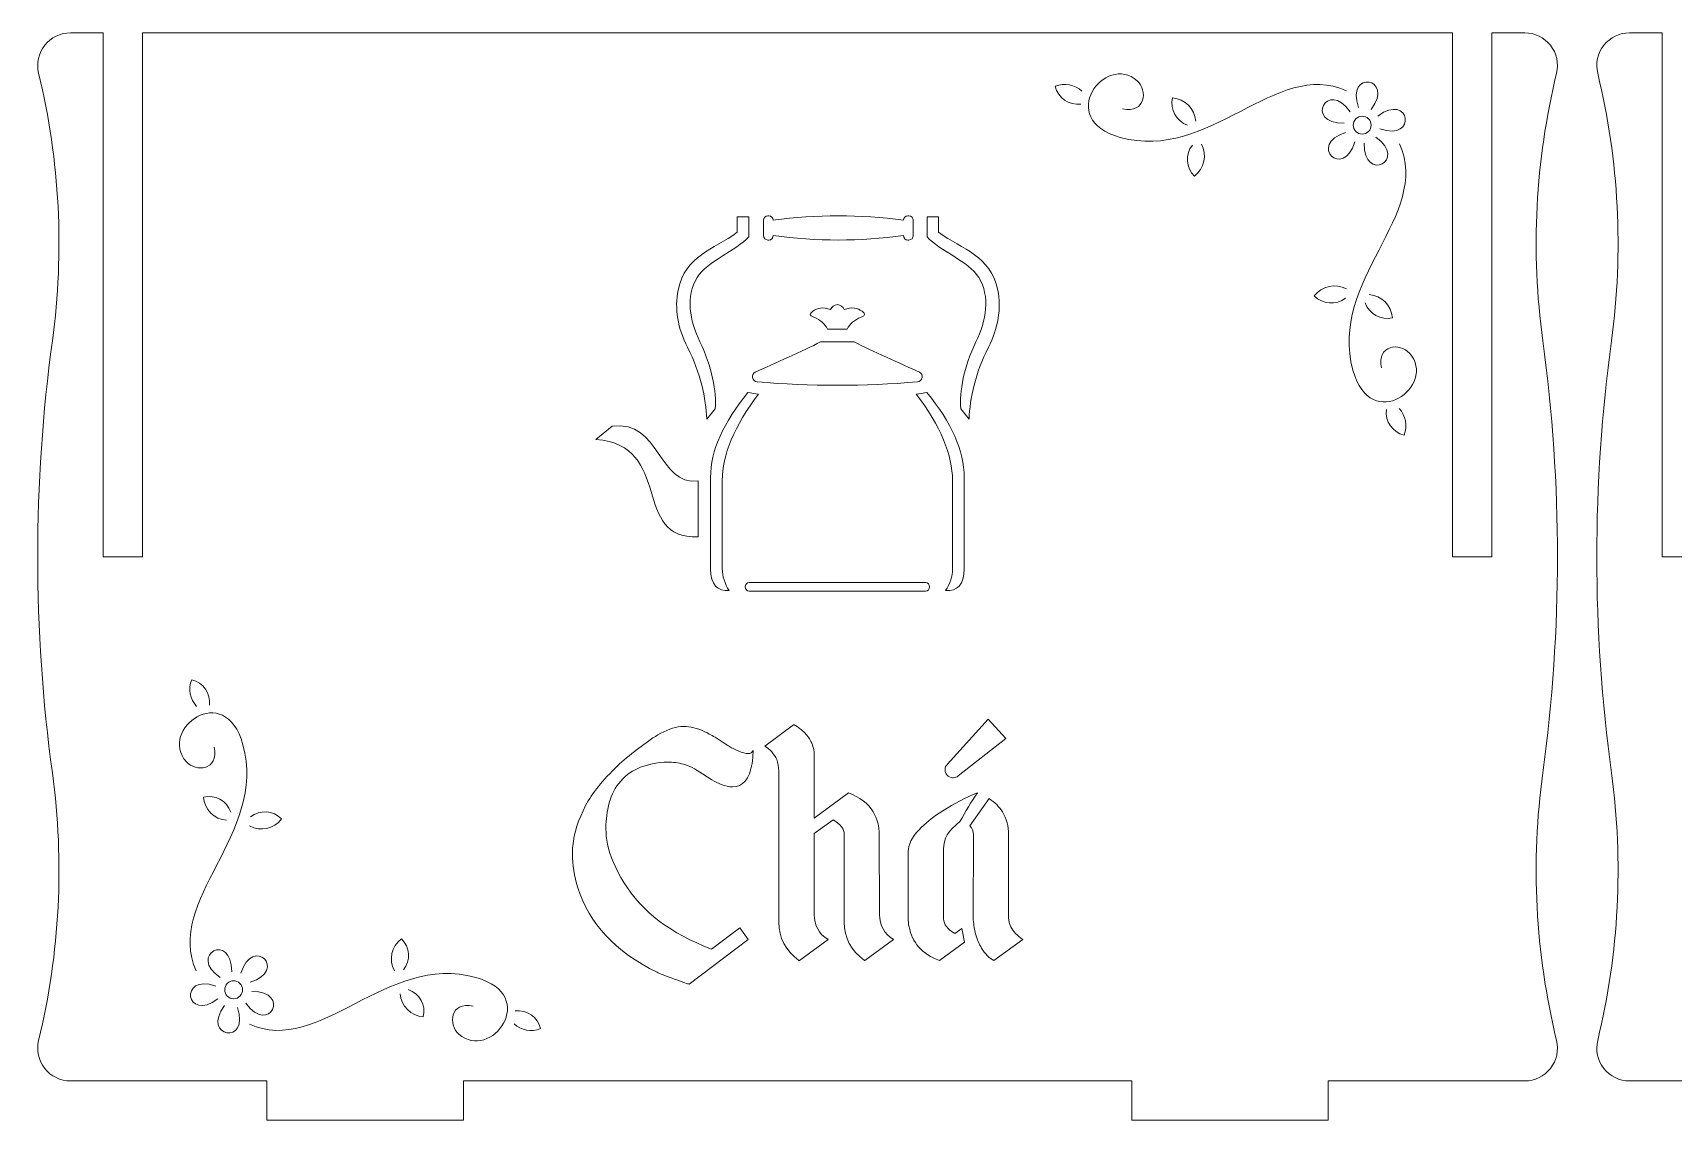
# Model space of a CAD drawing. Header units: millimetres. Extents: x -126 to 124, y -139 to 139.
# Drawn here: x -123.9 to 1.4, y 56.1 to 139.1 of the extents above; entities that cross this region are included whole.
import ezdxf

# ---------------------------------------------------------------- set-up
doc = ezdxf.new("R2010")
doc.units = ezdxf.units.MM
doc.header["$MEASUREMENT"] = 0
doc.layers.add('Layer 1', color=7, linetype='Continuous')

msp = doc.modelspace()

# ---------------------------------------------------------------- linework, layer by layer
at = {"layer": 'Layer 1', "color": 250, "lineweight": 20}
for points, knots in [([(-39.9806, 59.0967), (-39.9806, 59.0967), (-39.9806, 56.0967), (-39.9806, 56.0967), (-39.9806, 56.0967), (-39.9806, 56.0967), (-24.9806, 56.0967), (-24.9806, 56.0967), (-24.9806, 56.0967), (-24.9806, 56.0967), (-24.9806, 59.0967), (-24.9806, 59.0967), (-24.9806, 59.0967), (-24.9806, 59.0967), (-9.9806, 59.0967), (-9.9806, 59.0967), (-9.9806, 59.0967), (-9.2137, 59.0967), (-8.4892, 59.4487), (-8.0152, 60.0516), (-8.0152, 60.0516), (-7.5413, 60.6545), (-7.3702, 61.4416), (-7.5512, 62.1868), (-7.5512, 62.1868), (-9.1739, 68.8672), (-9.5299, 75.7926), (-8.6005, 82.6042), (-8.6005, 82.6042), (-7.1073, 93.5483), (-7.1073, 104.6445), (-8.6005, 115.5892), (-8.6005, 115.5892), (-9.5299, 122.4008), (-9.1739, 129.3262), (-7.5512, 136.0066), (-7.5512, 136.0066), (-7.3702, 136.7518), (-7.5413, 137.5389), (-8.0152, 138.1418), (-8.0152, 138.1418), (-8.4892, 138.7447), (-9.2137, 139.0967), (-9.9806, 139.0967), (-9.9806, 139.0967), (-9.9806, 139.0967), (-12.4806, 139.0967), (-12.4806, 139.0967), (-12.4806, 139.0967), (-12.4806, 139.0967), (-12.4806, 99.0967), (-12.4806, 99.0967), (-12.4806, 99.0967), (-12.4806, 99.0967), (-15.4806, 99.0967), (-15.4806, 99.0967), (-15.4806, 99.0967), (-15.4806, 99.0967), (-15.4806, 139.0967), (-15.4806, 139.0967), (-15.4806, 139.0967), (-15.4806, 139.0967), (-115.4806, 139.0967), (-115.4806, 139.0967), (-115.4806, 139.0967), (-115.4806, 139.0967), (-115.4806, 99.0967), (-115.4806, 99.0967), (-115.4806, 99.0967), (-115.4806, 99.0967), (-118.4806, 99.0967), (-118.4806, 99.0967), (-118.4806, 99.0967), (-118.4806, 99.0967), (-118.4806, 139.0967), (-118.4806, 139.0967), (-118.4806, 139.0967), (-118.4806, 139.0967), (-120.9806, 139.0967), (-120.9806, 139.0967), (-120.9806, 139.0967), (-121.7475, 139.0967), (-122.472, 138.7447), (-122.946, 138.1418), (-122.946, 138.1418), (-123.4199, 137.5389), (-123.591, 136.7518), (-123.4099, 136.0063), (-123.4099, 136.0063), (-121.7872, 129.326), (-121.4314, 122.4007), (-122.3607, 115.5892), (-122.3607, 115.5892), (-123.8539, 104.6449), (-123.8539, 93.5485), (-122.3607, 82.6039), (-122.3607, 82.6039), (-121.4314, 75.7924), (-121.7873, 68.8671), (-123.41, 62.1868), (-123.41, 62.1868), (-123.591, 61.4416), (-123.4199, 60.6545), (-122.946, 60.0516), (-122.946, 60.0516), (-122.472, 59.4487), (-121.7475, 59.0967), (-120.9806, 59.0967), (-120.9806, 59.0967), (-120.9806, 59.0967), (-105.9806, 59.0967), (-105.9806, 59.0967), (-105.9806, 59.0967), (-105.9806, 59.0967), (-105.9806, 56.0967), (-105.9806, 56.0967), (-105.9806, 56.0967), (-105.9806, 56.0967), (-90.9806, 56.0967), (-90.9806, 56.0967), (-90.9806, 56.0967), (-90.9806, 56.0967), (-90.9806, 59.0967), (-90.9806, 59.0967), (-90.9806, 59.0967), (-90.9806, 59.0967), (-39.9806, 59.0967), (-39.9806, 59.0967)], [0, 0, 0, 0, 0.03030303, 0.03030303, 0.03030303, 0.03030303, 0.06060606, 0.06060606, 0.06060606, 0.06060606, 0.09090909, 0.09090909, 0.09090909, 0.09090909, 0.12121212, 0.12121212, 0.12121212, 0.12121212, 0.15151515, 0.15151515, 0.15151515, 0.15151515, 0.18181818, 0.18181818, 0.18181818, 0.18181818, 0.21212121, 0.21212121, 0.21212121, 0.21212121, 0.24242424, 0.24242424, 0.24242424, 0.24242424, 0.27272727, 0.27272727, 0.27272727, 0.27272727, 0.3030303, 0.3030303, 0.3030303, 0.3030303, 0.33333333, 0.33333333, 0.33333333, 0.33333333, 0.36363636, 0.36363636, 0.36363636, 0.36363636, 0.39393939, 0.39393939, 0.39393939, 0.39393939, 0.42424242, 0.42424242, 0.42424242, 0.42424242, 0.45454545, 0.45454545, 0.45454545, 0.45454545, 0.48484848, 0.48484848, 0.48484848, 0.48484848, 0.51515152, 0.51515152, 0.51515152, 0.51515152, 0.54545455, 0.54545455, 0.54545455, 0.54545455, 0.57575758, 0.57575758, 0.57575758, 0.57575758, 0.60606061, 0.60606061, 0.60606061, 0.60606061, 0.63636364, 0.63636364, 0.63636364, 0.63636364, 0.66666667, 0.66666667, 0.66666667, 0.66666667, 0.6969697, 0.6969697, 0.6969697, 0.6969697, 0.72727273, 0.72727273, 0.72727273, 0.72727273, 0.75757576, 0.75757576, 0.75757576, 0.75757576, 0.78787879, 0.78787879, 0.78787879, 0.78787879, 0.81818182, 0.81818182, 0.81818182, 0.81818182, 0.84848485, 0.84848485, 0.84848485, 0.84848485, 0.87878788, 0.87878788, 0.87878788, 0.87878788, 0.90909091, 0.90909091, 0.90909091, 0.90909091, 0.93939394, 0.93939394, 0.93939394, 0.93939394, 1, 1, 1, 1]), ([(28.0196, 59.0967), (28.0196, 59.0967), (28.0196, 56.0967), (28.0196, 56.0967), (28.0196, 56.0967), (28.0196, 56.0967), (13.0196, 56.0967), (13.0196, 56.0967), (13.0196, 56.0967), (13.0196, 56.0967), (13.0196, 59.0967), (13.0196, 59.0967), (13.0196, 59.0967), (13.0196, 59.0967), (-1.9804, 59.0967), (-1.9804, 59.0967), (-1.9804, 59.0967), (-2.7473, 59.0967), (-3.4718, 59.4487), (-3.9458, 60.0516), (-3.9458, 60.0516), (-4.4197, 60.6545), (-4.5908, 61.4416), (-4.4098, 62.1868), (-4.4098, 62.1868), (-2.7871, 68.8672), (-2.4311, 75.7926), (-3.3605, 82.6042), (-3.3605, 82.6042), (-4.8537, 93.5483), (-4.8537, 104.6445), (-3.3605, 115.5892), (-3.3605, 115.5892), (-2.4311, 122.4008), (-2.7871, 129.3262), (-4.4098, 136.0066), (-4.4098, 136.0066), (-4.5908, 136.7518), (-4.4197, 137.5389), (-3.9458, 138.1418), (-3.9458, 138.1418), (-3.4718, 138.7447), (-2.7473, 139.0967), (-1.9804, 139.0967), (-1.9804, 139.0967), (-1.9804, 139.0967), (0.5196, 139.0967), (0.5196, 139.0967), (0.5196, 139.0967), (0.5196, 139.0967), (0.5196, 99.0967), (0.5196, 99.0967), (0.5196, 99.0967), (0.5196, 99.0967), (3.5196, 99.0967), (3.5196, 99.0967), (3.5196, 99.0967), (3.5196, 99.0967), (3.5196, 139.0967), (3.5196, 139.0967), (3.5196, 139.0967), (3.5196, 139.0967), (103.5196, 139.0967), (103.5196, 139.0967), (103.5196, 139.0967), (103.5196, 139.0967), (103.5196, 99.0967), (103.5196, 99.0967), (103.5196, 99.0967), (103.5196, 99.0967), (106.5196, 99.0967), (106.5196, 99.0967), (106.5196, 99.0967), (106.5196, 99.0967), (106.5196, 139.0967), (106.5196, 139.0967), (106.5196, 139.0967), (106.5196, 139.0967), (109.0196, 139.0967), (109.0196, 139.0967), (109.0196, 139.0967), (109.7865, 139.0967), (110.511, 138.7447), (110.985, 138.1418), (110.985, 138.1418), (111.4589, 137.5389), (111.63, 136.7518), (111.4489, 136.0063), (111.4489, 136.0063), (109.8262, 129.326), (109.4704, 122.4007), (110.3997, 115.5892), (110.3997, 115.5892), (111.8929, 104.6449), (111.8929, 93.5485), (110.3997, 82.6039), (110.3997, 82.6039), (109.4704, 75.7924), (109.8263, 68.8671), (111.449, 62.1868), (111.449, 62.1868), (111.63, 61.4416), (111.4589, 60.6545), (110.985, 60.0516), (110.985, 60.0516), (110.511, 59.4487), (109.7865, 59.0967), (109.0196, 59.0967), (109.0196, 59.0967), (109.0196, 59.0967), (94.0196, 59.0967), (94.0196, 59.0967), (94.0196, 59.0967), (94.0196, 59.0967), (94.0196, 56.0967), (94.0196, 56.0967), (94.0196, 56.0967), (94.0196, 56.0967), (79.0196, 56.0967), (79.0196, 56.0967), (79.0196, 56.0967), (79.0196, 56.0967), (79.0196, 59.0967), (79.0196, 59.0967), (79.0196, 59.0967), (79.0196, 59.0967), (28.0196, 59.0967), (28.0196, 59.0967)], [0, 0, 0, 0, 0.03030303, 0.03030303, 0.03030303, 0.03030303, 0.06060606, 0.06060606, 0.06060606, 0.06060606, 0.09090909, 0.09090909, 0.09090909, 0.09090909, 0.12121212, 0.12121212, 0.12121212, 0.12121212, 0.15151515, 0.15151515, 0.15151515, 0.15151515, 0.18181818, 0.18181818, 0.18181818, 0.18181818, 0.21212121, 0.21212121, 0.21212121, 0.21212121, 0.24242424, 0.24242424, 0.24242424, 0.24242424, 0.27272727, 0.27272727, 0.27272727, 0.27272727, 0.3030303, 0.3030303, 0.3030303, 0.3030303, 0.33333333, 0.33333333, 0.33333333, 0.33333333, 0.36363636, 0.36363636, 0.36363636, 0.36363636, 0.39393939, 0.39393939, 0.39393939, 0.39393939, 0.42424242, 0.42424242, 0.42424242, 0.42424242, 0.45454545, 0.45454545, 0.45454545, 0.45454545, 0.48484848, 0.48484848, 0.48484848, 0.48484848, 0.51515152, 0.51515152, 0.51515152, 0.51515152, 0.54545455, 0.54545455, 0.54545455, 0.54545455, 0.57575758, 0.57575758, 0.57575758, 0.57575758, 0.60606061, 0.60606061, 0.60606061, 0.60606061, 0.63636364, 0.63636364, 0.63636364, 0.63636364, 0.66666667, 0.66666667, 0.66666667, 0.66666667, 0.6969697, 0.6969697, 0.6969697, 0.6969697, 0.72727273, 0.72727273, 0.72727273, 0.72727273, 0.75757576, 0.75757576, 0.75757576, 0.75757576, 0.78787879, 0.78787879, 0.78787879, 0.78787879, 0.81818182, 0.81818182, 0.81818182, 0.81818182, 0.84848485, 0.84848485, 0.84848485, 0.84848485, 0.87878788, 0.87878788, 0.87878788, 0.87878788, 0.90909091, 0.90909091, 0.90909091, 0.90909091, 0.93939394, 0.93939394, 0.93939394, 0.93939394, 1, 1, 1, 1]), ([(-40.6779, 133.2933), (-38.8884, 132.9274), (-38.7544, 134.7068), (-39.5602, 135.4273), (-39.5602, 135.4273), (-41.99, 137.5999), (-45.8495, 132.4891), (-40.8582, 131.1093), (-40.8582, 131.1093), (-34.0018, 129.2138), (-29.001, 137.1268), (-23.5861, 134.6746)], [0, 0, 0, 0, 0.25, 0.25, 0.25, 0.25, 0.5, 0.5, 0.5, 0.5, 1, 1, 1, 1]), ([(-43.7865, 134.6456), (-44.3188, 135.144), (-45.1074, 135.3071), (-45.8126, 135.0198), (-45.8126, 135.0198), (-45.6096, 134.1338), (-44.768, 133.5462), (-43.8663, 133.6609)], [0, 0, 0, 0, 0.33333333, 0.33333333, 0.33333333, 0.33333333, 1, 1, 1, 1]), ([(-35.0918, 132.3519), (-35.1587, 133.2992), (-35.9113, 134.0535), (-36.8585, 134.1225), (-36.8585, 134.1225), (-37.0695, 133.2384), (-36.5759, 132.3384), (-35.7169, 132.0413)], [0, 0, 0, 0, 0.33333333, 0.33333333, 0.33333333, 0.33333333, 1, 1, 1, 1]), ([(-22.8639, 131.5659), (-22.5971, 131.3004), (-22.1655, 131.3015), (-21.9, 131.5684), (-21.9, 131.5684), (-21.6345, 131.8353), (-21.6356, 132.2668), (-21.9025, 132.5323), (-21.9025, 132.5323), (-22.1693, 132.7978), (-22.6009, 132.7967), (-22.8664, 132.5299), (-22.8664, 132.5299), (-23.1319, 132.263), (-23.1308, 131.8315), (-22.8639, 131.5659)], [0, 0, 0, 0, 0.2, 0.2, 0.2, 0.2, 0.4, 0.4, 0.4, 0.4, 0.6, 0.6, 0.6, 0.6, 1, 1, 1, 1]), ([(-34.6561, 130.608), (-34.2017, 129.7741), (-34.4288, 128.733), (-35.1893, 128.1642), (-35.1893, 128.1642), (-35.8437, 128.795), (-35.9132, 129.8192), (-35.35, 130.5325)], [0, 0, 0, 0, 0.33333333, 0.33333333, 0.33333333, 0.33333333, 1, 1, 1, 1]), ([(-20.9093, 113.5254), (-21.2752, 115.3149), (-19.4958, 115.4489), (-18.7753, 114.6432), (-18.7753, 114.6432), (-16.6026, 112.2135), (-21.7133, 108.3537), (-23.0933, 113.3451), (-23.0933, 113.3451), (-24.989, 120.2013), (-17.0762, 125.2024), (-19.5286, 130.6172)], [0, 0, 0, 0, 0.25, 0.25, 0.25, 0.25, 0.5, 0.5, 0.5, 0.5, 1, 1, 1, 1]), ([(-56.989, 125.128), (-56.8003, 125.128), (-56.6461, 124.9737), (-56.6461, 124.785), (-56.6461, 124.785), (-56.6461, 124.785), (-56.6461, 123.6233), (-56.6461, 123.6233), (-56.6461, 123.6233), (-56.6461, 123.4346), (-56.8003, 123.2803), (-56.989, 123.2803), (-56.989, 123.2803), (-56.989, 123.2803), (-57.057, 123.2803), (-57.057, 123.2803), (-57.057, 123.2803), (-57.2437, 123.2803), (-57.3969, 123.4318), (-57.3999, 123.6179), (-57.3999, 123.6179), (-60.6975, 123.1678), (-64.041, 123.1678), (-67.3386, 123.6179), (-67.3386, 123.6179), (-67.3415, 123.4318), (-67.4947, 123.2803), (-67.6815, 123.2803), (-67.6815, 123.2803), (-67.6815, 123.2803), (-67.7495, 123.2803), (-67.7495, 123.2803), (-67.7495, 123.2803), (-67.9381, 123.2803), (-68.0924, 123.4346), (-68.0924, 123.6233), (-68.0924, 123.6233), (-68.0924, 123.6233), (-68.0924, 124.785), (-68.0924, 124.785), (-68.0924, 124.785), (-68.0924, 124.9737), (-67.9381, 125.128), (-67.7495, 125.128), (-67.7495, 125.128), (-67.7495, 125.128), (-67.6815, 125.128), (-67.6815, 125.128), (-67.6815, 125.128), (-67.4947, 125.128), (-67.3415, 124.9766), (-67.3386, 124.7905), (-67.3386, 124.7905), (-64.041, 125.2405), (-60.6975, 125.2405), (-57.3998, 124.7905), (-57.3998, 124.7905), (-57.3969, 124.9766), (-57.2437, 125.128), (-57.057, 125.128), (-57.057, 125.128), (-57.057, 125.128), (-56.989, 125.128), (-56.989, 125.128)], [0, 0, 0, 0, 0.05882353, 0.05882353, 0.05882353, 0.05882353, 0.11764706, 0.11764706, 0.11764706, 0.11764706, 0.17647059, 0.17647059, 0.17647059, 0.17647059, 0.23529412, 0.23529412, 0.23529412, 0.23529412, 0.29411765, 0.29411765, 0.29411765, 0.29411765, 0.35294118, 0.35294118, 0.35294118, 0.35294118, 0.41176471, 0.41176471, 0.41176471, 0.41176471, 0.47058824, 0.47058824, 0.47058824, 0.47058824, 0.52941176, 0.52941176, 0.52941176, 0.52941176, 0.58823529, 0.58823529, 0.58823529, 0.58823529, 0.64705882, 0.64705882, 0.64705882, 0.64705882, 0.70588235, 0.70588235, 0.70588235, 0.70588235, 0.76470588, 0.76470588, 0.76470588, 0.76470588, 0.82352941, 0.82352941, 0.82352941, 0.82352941, 0.88235294, 0.88235294, 0.88235294, 0.88235294, 1, 1, 1, 1]), ([(-69.2004, 125.0417), (-69.2004, 125.0417), (-69.2004, 123.5202), (-69.2004, 123.5202), (-69.2004, 123.5202), (-70.1559, 122.4722), (-72.3821, 121.6578), (-73.1431, 120.4216), (-73.1431, 120.4216), (-74.0318, 118.9778), (-73.7385, 117.1371), (-72.9309, 115.5008), (-72.9309, 115.5008), (-72.0064, 113.628), (-71.6615, 111.676), (-71.7688, 110.3848), (-71.7688, 110.3848), (-71.7688, 110.3848), (-72.411, 109.5996), (-72.411, 109.5996), (-72.411, 109.5996), (-72.4787, 111.2257), (-72.8704, 113.1078), (-73.8906, 115.0994), (-73.8906, 115.0994), (-74.6177, 116.5188), (-74.887, 118.084), (-74.6011, 119.4462), (-74.6011, 119.4462), (-74.032, 122.1578), (-71.9389, 122.484), (-70.0797, 123.8796), (-70.0797, 123.8796), (-70.0797, 123.8796), (-70.0797, 125.0417), (-70.0797, 125.0417), (-70.0797, 125.0417), (-70.0797, 125.0417), (-69.2004, 125.0417), (-69.2004, 125.0417)], [0, 0, 0, 0, 0.09090909, 0.09090909, 0.09090909, 0.09090909, 0.18181818, 0.18181818, 0.18181818, 0.18181818, 0.27272727, 0.27272727, 0.27272727, 0.27272727, 0.36363636, 0.36363636, 0.36363636, 0.36363636, 0.45454545, 0.45454545, 0.45454545, 0.45454545, 0.54545455, 0.54545455, 0.54545455, 0.54545455, 0.63636364, 0.63636364, 0.63636364, 0.63636364, 0.72727273, 0.72727273, 0.72727273, 0.72727273, 0.81818182, 0.81818182, 0.81818182, 0.81818182, 1, 1, 1, 1]), ([(-54.7198, 125.0417), (-54.7198, 125.0417), (-54.7198, 123.8796), (-54.7198, 123.8796), (-54.7198, 123.8796), (-52.8606, 122.484), (-50.7675, 122.1578), (-50.1984, 119.4462), (-50.1984, 119.4462), (-49.9126, 118.084), (-50.1818, 116.5188), (-50.9089, 115.0994), (-50.9089, 115.0994), (-51.9292, 113.1078), (-52.3208, 111.2257), (-52.3886, 109.5996), (-52.3886, 109.5996), (-52.3886, 109.5996), (-53.0307, 110.3848), (-53.0307, 110.3848), (-53.0307, 110.3848), (-53.138, 111.676), (-52.7931, 113.628), (-51.8687, 115.5008), (-51.8687, 115.5008), (-51.0611, 117.1371), (-50.7677, 118.9778), (-51.6565, 120.4216), (-51.6565, 120.4216), (-52.4175, 121.6578), (-54.6437, 122.4722), (-55.5993, 123.5202), (-55.5993, 123.5202), (-55.5993, 123.5202), (-55.5993, 125.0417), (-55.5993, 125.0417), (-55.5993, 125.0417), (-55.5993, 125.0417), (-54.7198, 125.0417), (-54.7198, 125.0417)], [0, 0, 0, 0, 0.09090909, 0.09090909, 0.09090909, 0.09090909, 0.18181818, 0.18181818, 0.18181818, 0.18181818, 0.27272727, 0.27272727, 0.27272727, 0.27272727, 0.36363636, 0.36363636, 0.36363636, 0.36363636, 0.45454545, 0.45454545, 0.45454545, 0.45454545, 0.54545455, 0.54545455, 0.54545455, 0.54545455, 0.63636364, 0.63636364, 0.63636364, 0.63636364, 0.72727273, 0.72727273, 0.72727273, 0.72727273, 0.81818182, 0.81818182, 0.81818182, 0.81818182, 1, 1, 1, 1]), ([(-23.5948, 119.5471), (-24.4287, 120.0015), (-25.4698, 119.7743), (-26.0385, 119.0138), (-26.0385, 119.0138), (-25.4077, 118.3594), (-24.3836, 118.2899), (-23.6702, 118.8532)], [0, 0, 0, 0, 0.33333333, 0.33333333, 0.33333333, 0.33333333, 1, 1, 1, 1]), ([(-21.8509, 119.1114), (-20.9035, 119.0446), (-20.1492, 118.292), (-20.0802, 117.3448), (-20.0802, 117.3448), (-20.9643, 117.1338), (-21.8643, 117.6274), (-22.1614, 118.4864)], [0, 0, 0, 0, 0.33333333, 0.33333333, 0.33333333, 0.33333333, 1, 1, 1, 1]), ([(-61.9225, 117.9681), (-61.3389, 118.1879), (-60.9173, 118.104), (-60.5545, 117.8425), (-60.5545, 117.8425), (-60.2871, 117.6497), (-60.2787, 117.5233), (-60.6383, 117.3819), (-60.6383, 117.3819), (-61.1464, 117.1819), (-61.5026, 116.896), (-61.6846, 116.465), (-61.6846, 116.465), (-61.6846, 116.465), (-63.1998, 116.465), (-63.1998, 116.465), (-63.1998, 116.465), (-63.3847, 116.8844), (-63.7402, 117.1853), (-64.2397, 117.3819), (-64.2397, 117.3819), (-64.5993, 117.5233), (-64.5908, 117.6497), (-64.3235, 117.8425), (-64.3235, 117.8425), (-63.9606, 118.104), (-63.5391, 118.1879), (-62.9555, 117.9681), (-62.9555, 117.9681), (-62.8839, 118.193), (-62.675, 118.3457), (-62.439, 118.3457), (-62.439, 118.3457), (-62.203, 118.3457), (-61.9941, 118.193), (-61.9225, 117.9681)], [0, 0, 0, 0, 0.1, 0.1, 0.1, 0.1, 0.2, 0.2, 0.2, 0.2, 0.3, 0.3, 0.3, 0.3, 0.4, 0.4, 0.4, 0.4, 0.5, 0.5, 0.5, 0.5, 0.6, 0.6, 0.6, 0.6, 0.7, 0.7, 0.7, 0.7, 0.8, 0.8, 0.8, 0.8, 1, 1, 1, 1]), ([(-61.157, 115.5018), (-59.8747, 114.8478), (-57.5648, 113.8223), (-56.1755, 113.1916), (-56.1755, 113.1916), (-55.8189, 113.0298), (-55.9367, 112.4882), (-56.3268, 112.4543), (-56.3268, 112.4543), (-60.3882, 112.1009), (-64.4962, 112.1009), (-68.5576, 112.4543), (-68.5576, 112.4543), (-68.9477, 112.4882), (-69.0655, 113.0298), (-68.7089, 113.1916), (-68.7089, 113.1916), (-67.3196, 113.8223), (-65.0097, 114.8478), (-63.7274, 115.5018), (-63.7274, 115.5018), (-63.7274, 115.5018), (-61.157, 115.5018), (-61.157, 115.5018)], [0, 0, 0, 0, 0.14285714, 0.14285714, 0.14285714, 0.14285714, 0.28571429, 0.28571429, 0.28571429, 0.28571429, 0.42857143, 0.42857143, 0.42857143, 0.42857143, 0.57142857, 0.57142857, 0.57142857, 0.57142857, 0.71428571, 0.71428571, 0.71428571, 0.71428571, 1, 1, 1, 1]), ([(-71.2294, 104.934), (-71.2294, 104.934), (-71.2294, 98.1779), (-71.2294, 98.1779), (-71.2294, 98.1779), (-71.2294, 97.6054), (-71.0345, 97.0518), (-70.699, 96.5168), (-70.699, 96.5168), (-71.5861, 96.4369), (-72.1228, 96.989), (-72.1228, 98.1779), (-72.1228, 98.1779), (-72.1228, 98.1779), (-72.1228, 105.1573), (-72.1228, 105.1573), (-72.1228, 105.1573), (-72.1228, 107.2039), (-71.132, 109.3625), (-69.2752, 111.6342), (-69.2752, 111.6342), (-69.0243, 111.594), (-68.7498, 111.5568), (-68.4516, 111.5226), (-68.4516, 111.5226), (-70.3208, 109.1103), (-71.2294, 106.829), (-71.2294, 104.934)], [0, 0, 0, 0, 0.125, 0.125, 0.125, 0.125, 0.25, 0.25, 0.25, 0.25, 0.375, 0.375, 0.375, 0.375, 0.5, 0.5, 0.5, 0.5, 0.625, 0.625, 0.625, 0.625, 0.75, 0.75, 0.75, 0.75, 1, 1, 1, 1]), ([(-55.6091, 111.6342), (-53.7522, 109.3625), (-52.7615, 107.2039), (-52.7615, 105.1573), (-52.7615, 105.1573), (-52.7615, 105.1573), (-52.7615, 98.1779), (-52.7615, 98.1779), (-52.7615, 98.1779), (-52.7615, 96.989), (-53.2981, 96.4369), (-54.1853, 96.5168), (-54.1853, 96.5168), (-53.8498, 97.0518), (-53.6549, 97.6054), (-53.6549, 98.1779), (-53.6549, 98.1779), (-53.6549, 98.1779), (-53.6549, 104.934), (-53.6549, 104.934), (-53.6549, 104.934), (-53.6549, 106.829), (-54.5635, 109.1103), (-56.4327, 111.5226), (-56.4327, 111.5226), (-56.1345, 111.5568), (-55.8599, 111.594), (-55.6091, 111.6342)], [0, 0, 0, 0, 0.125, 0.125, 0.125, 0.125, 0.25, 0.25, 0.25, 0.25, 0.375, 0.375, 0.375, 0.375, 0.5, 0.5, 0.5, 0.5, 0.625, 0.625, 0.625, 0.625, 0.75, 0.75, 0.75, 0.75, 1, 1, 1, 1]), ([(-19.5568, 110.4168), (-19.0585, 109.8845), (-18.8953, 109.096), (-19.1826, 108.3907), (-19.1826, 108.3907), (-20.0685, 108.5937), (-20.6562, 109.4353), (-20.5416, 110.337)], [0, 0, 0, 0, 0.33333333, 0.33333333, 0.33333333, 0.33333333, 1, 1, 1, 1]), ([(-79.6326, 109.0798), (-75.9407, 109.5429), (-76.1337, 104.5059), (-73.0719, 104.8921), (-73.0719, 104.8921), (-73.0719, 104.8921), (-73.0719, 100.6347), (-73.0719, 100.6347), (-73.0719, 100.6347), (-78.1869, 100.345), (-74.9279, 107.6322), (-80.875, 108.0608), (-80.875, 108.0608), (-80.875, 108.0608), (-79.6326, 109.0798), (-79.6326, 109.0798)], [0, 0, 0, 0, 0.2, 0.2, 0.2, 0.2, 0.4, 0.4, 0.4, 0.4, 0.6, 0.6, 0.6, 0.6, 1, 1, 1, 1]), ([(-55.7164, 97.1311), (-55.5423, 97.1311), (-55.3999, 96.9887), (-55.3999, 96.8146), (-55.3999, 96.8146), (-55.3999, 96.8146), (-55.3999, 96.8056), (-55.3999, 96.8056), (-55.3999, 96.8056), (-55.3999, 96.6315), (-55.5423, 96.489), (-55.7164, 96.489), (-55.7164, 96.489), (-55.7164, 96.489), (-69.168, 96.489), (-69.168, 96.489), (-69.168, 96.489), (-69.3421, 96.489), (-69.4845, 96.6315), (-69.4845, 96.8056), (-69.4845, 96.8056), (-69.4845, 96.8056), (-69.4845, 96.8146), (-69.4845, 96.8146), (-69.4845, 96.8146), (-69.4845, 96.9887), (-69.3421, 97.1311), (-69.168, 97.1311), (-69.168, 97.1311), (-69.168, 97.1311), (-55.7164, 97.1311), (-55.7164, 97.1311)], [0, 0, 0, 0, 0.11111111, 0.11111111, 0.11111111, 0.11111111, 0.22222222, 0.22222222, 0.22222222, 0.22222222, 0.33333333, 0.33333333, 0.33333333, 0.33333333, 0.44444444, 0.44444444, 0.44444444, 0.44444444, 0.55555556, 0.55555556, 0.55555556, 0.55555556, 0.66666667, 0.66666667, 0.66666667, 0.66666667, 0.77777778, 0.77777778, 0.77777778, 0.77777778, 1, 1, 1, 1]), ([(-109.9998, 84.5775), (-109.6339, 82.788), (-111.4133, 82.654), (-112.1338, 83.4597), (-112.1338, 83.4597), (-114.3065, 85.8894), (-109.1958, 89.7492), (-107.8158, 84.7578), (-107.8158, 84.7578), (-105.9201, 77.9016), (-113.8329, 72.9005), (-111.3805, 67.4857)], [0, 0, 0, 0, 0.25, 0.25, 0.25, 0.25, 0.5, 0.5, 0.5, 0.5, 1, 1, 1, 1]), ([(-111.3523, 87.6861), (-111.8506, 88.2184), (-112.0138, 89.0069), (-111.7265, 89.7122), (-111.7265, 89.7122), (-110.8406, 89.5092), (-110.2529, 88.6676), (-110.3675, 87.7659)], [0, 0, 0, 0, 0.33333333, 0.33333333, 0.33333333, 0.33333333, 1, 1, 1, 1]), ([(-49.586, 85.2333), (-49.586, 85.2333), (-53.2202, 82.3815), (-53.2202, 82.3815), (-53.2202, 82.3815), (-53.3414, 82.2805), (-53.4675, 82.235), (-53.6038, 82.235), (-53.6038, 82.235), (-53.6038, 82.235), (-53.6493, 82.235), (-53.6493, 82.235), (-53.6493, 82.235), (-53.8159, 82.2553), (-53.9572, 82.3158), (-54.0632, 82.4269), (-54.0632, 82.4269), (-54.1742, 82.5531), (-54.2247, 82.6944), (-54.2247, 82.8559), (-54.2247, 82.8559), (-54.2247, 83.0225), (-54.1641, 83.1588), (-54.0329, 83.2698), (-54.0329, 83.2698), (-54.0329, 83.2698), (-50.9438, 86.7123), (-50.9438, 86.7123), (-50.9438, 86.7123), (-50.9438, 86.7123), (-49.586, 85.2333), (-49.586, 85.2333)], [0, 0, 0, 0, 0.11111111, 0.11111111, 0.11111111, 0.11111111, 0.22222222, 0.22222222, 0.22222222, 0.22222222, 0.33333333, 0.33333333, 0.33333333, 0.33333333, 0.44444444, 0.44444444, 0.44444444, 0.44444444, 0.55555556, 0.55555556, 0.55555556, 0.55555556, 0.66666667, 0.66666667, 0.66666667, 0.66666667, 0.77777778, 0.77777778, 0.77777778, 0.77777778, 1, 1, 1, 1]), ([(-70.9978, 84.8194), (-70.9978, 84.8194), (-70.9826, 84.8194), (-70.9826, 84.8194), (-70.9826, 84.8194), (-70.9826, 84.8194), (-70.9675, 84.8043), (-70.9675, 84.8043), (-70.9675, 84.8043), (-70.9474, 84.7891), (-70.9272, 84.774), (-70.907, 84.7639), (-70.907, 84.7639), (-70.8413, 84.7236), (-70.7656, 84.6781), (-70.6849, 84.6276), (-70.6849, 84.6276), (-70.4527, 84.4913), (-70.2306, 84.3752), (-70.0236, 84.2894), (-70.0236, 84.2894), (-69.7056, 84.1532), (-69.4482, 84.0825), (-69.2513, 84.0825), (-69.2513, 84.0825), (-69.0646, 84.0825), (-68.9435, 84.1532), (-68.8828, 84.3046), (-68.8828, 84.3046), (-68.8828, 84.3046), (-68.8828, 84.1835), (-68.8828, 84.1835), (-68.8828, 84.1835), (-68.8828, 83.9412), (-68.9081, 83.6535), (-68.9586, 83.3254), (-68.9586, 83.3254), (-69.1554, 82.1341), (-69.6501, 81.5385), (-70.4527, 81.5385), (-70.4527, 81.5385), (-70.7051, 81.5385), (-70.9928, 81.5991), (-71.3057, 81.7152), (-71.3057, 81.7152), (-71.5227, 81.806), (-71.765, 81.9272), (-72.0326, 82.0837), (-72.0326, 82.0837), (-72.0326, 82.0837), (-72.3859, 82.3057), (-72.3859, 82.3057), (-72.3859, 82.3057), (-72.3859, 82.3057), (-72.7292, 82.5278), (-72.7292, 82.5278), (-72.7292, 82.5278), (-73.3197, 82.9215), (-73.8043, 83.1689), (-74.1778, 83.2698), (-74.1778, 83.2698), (-74.5816, 83.3758), (-74.9955, 83.4313), (-75.4195, 83.4313), (-75.4195, 83.4313), (-76.0808, 83.4313), (-76.7621, 83.3001), (-77.4739, 83.0326), (-77.4739, 83.0326), (-78.0442, 82.8257), (-78.549, 82.4723), (-78.9831, 81.9827), (-78.9831, 81.9827), (-79.397, 81.4982), (-79.6897, 80.9479), (-79.8563, 80.3271), (-79.8563, 80.3271), (-80.0229, 79.6759), (-80.1088, 79.04), (-80.1088, 78.4191), (-80.1088, 78.4191), (-80.1088, 77.9951), (-80.0684, 77.5812), (-79.9876, 77.1774), (-79.9876, 77.1774), (-79.8008, 76.2688), (-79.3819, 75.2896), (-78.7307, 74.2346), (-78.7307, 74.2346), (-77.3628, 72.0137), (-75.1368, 70.3228), (-72.0629, 69.1619), (-72.0629, 69.1619), (-72.0629, 69.1619), (-69.8874, 70.7871), (-69.8874, 70.7871), (-69.8874, 70.7871), (-69.8874, 70.7871), (-69.2513, 69.8987), (-69.2513, 69.8987), (-69.2513, 69.8987), (-69.2513, 69.8987), (-73.7639, 66.4866), (-73.7639, 66.4866), (-73.7639, 66.4866), (-73.8295, 66.4866), (-74.203, 66.6128), (-74.8694, 66.8702), (-74.8694, 66.8702), (-75.571, 67.1226), (-76.0151, 67.2992), (-76.2019, 67.385), (-76.2019, 67.385), (-79.397, 68.965), (-81.411, 71.1152), (-82.2489, 73.8359), (-82.2489, 73.8359), (-82.5265, 74.7394), (-82.6628, 75.6026), (-82.6628, 76.4202), (-82.6628, 76.4202), (-82.6628, 76.6272), (-82.6577, 76.8291), (-82.6376, 77.026), (-82.6376, 77.026), (-82.5467, 78.0153), (-82.2237, 79.04), (-81.6583, 80.105), (-81.6583, 80.105), (-81.1687, 81.0489), (-80.351, 82.0634), (-79.2203, 83.1487), (-79.2203, 83.1487), (-78.8165, 83.5273), (-78.3067, 83.9462), (-77.696, 84.4207), (-77.696, 84.4207), (-77.696, 84.4207), (-77.3275, 84.6882), (-77.3275, 84.6882), (-77.3275, 84.6882), (-77.3275, 84.6882), (-76.9439, 84.986), (-76.9439, 84.986), (-76.9439, 84.986), (-76.6461, 85.193), (-76.3785, 85.3646), (-76.1413, 85.5009), (-76.1413, 85.5009), (-75.5104, 85.8744), (-74.9299, 86.0864), (-74.3999, 86.1369), (-74.3999, 86.1369), (-74.3191, 86.1469), (-74.2384, 86.152), (-74.1626, 86.152), (-74.1626, 86.152), (-73.668, 86.152), (-73.1531, 86.0258), (-72.608, 85.7684), (-72.608, 85.7684), (-72.3607, 85.6573), (-72.0881, 85.511), (-71.7802, 85.3242), (-71.7802, 85.3242), (-71.7802, 85.3242), (-71.3814, 85.0718), (-71.3814, 85.0718), (-71.3814, 85.0718), (-71.3814, 85.0718), (-70.9978, 84.8194), (-70.9978, 84.8194)], [0, 0, 0, 0, 0.02272727, 0.02272727, 0.02272727, 0.02272727, 0.04545455, 0.04545455, 0.04545455, 0.04545455, 0.06818182, 0.06818182, 0.06818182, 0.06818182, 0.09090909, 0.09090909, 0.09090909, 0.09090909, 0.11363636, 0.11363636, 0.11363636, 0.11363636, 0.13636364, 0.13636364, 0.13636364, 0.13636364, 0.15909091, 0.15909091, 0.15909091, 0.15909091, 0.18181818, 0.18181818, 0.18181818, 0.18181818, 0.20454545, 0.20454545, 0.20454545, 0.20454545, 0.22727273, 0.22727273, 0.22727273, 0.22727273, 0.25, 0.25, 0.25, 0.25, 0.27272727, 0.27272727, 0.27272727, 0.27272727, 0.29545455, 0.29545455, 0.29545455, 0.29545455, 0.31818182, 0.31818182, 0.31818182, 0.31818182, 0.34090909, 0.34090909, 0.34090909, 0.34090909, 0.36363636, 0.36363636, 0.36363636, 0.36363636, 0.38636364, 0.38636364, 0.38636364, 0.38636364, 0.40909091, 0.40909091, 0.40909091, 0.40909091, 0.43181818, 0.43181818, 0.43181818, 0.43181818, 0.45454545, 0.45454545, 0.45454545, 0.45454545, 0.47727273, 0.47727273, 0.47727273, 0.47727273, 0.5, 0.5, 0.5, 0.5, 0.52272727, 0.52272727, 0.52272727, 0.52272727, 0.54545455, 0.54545455, 0.54545455, 0.54545455, 0.56818182, 0.56818182, 0.56818182, 0.56818182, 0.59090909, 0.59090909, 0.59090909, 0.59090909, 0.61363636, 0.61363636, 0.61363636, 0.61363636, 0.63636364, 0.63636364, 0.63636364, 0.63636364, 0.65909091, 0.65909091, 0.65909091, 0.65909091, 0.68181818, 0.68181818, 0.68181818, 0.68181818, 0.70454545, 0.70454545, 0.70454545, 0.70454545, 0.72727273, 0.72727273, 0.72727273, 0.72727273, 0.75, 0.75, 0.75, 0.75, 0.77272727, 0.77272727, 0.77272727, 0.77272727, 0.79545455, 0.79545455, 0.79545455, 0.79545455, 0.81818182, 0.81818182, 0.81818182, 0.81818182, 0.84090909, 0.84090909, 0.84090909, 0.84090909, 0.86363636, 0.86363636, 0.86363636, 0.86363636, 0.88636364, 0.88636364, 0.88636364, 0.88636364, 0.90909091, 0.90909091, 0.90909091, 0.90909091, 0.93181818, 0.93181818, 0.93181818, 0.93181818, 0.95454545, 0.95454545, 0.95454545, 0.95454545, 1, 1, 1, 1]), ([(-59.2269, 71.8068), (-59.2269, 70.9587), (-58.8685, 70.3228), (-58.1618, 69.8987), (-58.1618, 69.8987), (-58.1618, 69.8987), (-60.3474, 68.2734), (-60.3474, 68.2734), (-60.3474, 68.2734), (-60.3474, 68.2734), (-60.3625, 68.2885), (-60.3625, 68.2885), (-60.3625, 68.2885), (-60.3625, 68.2885), (-60.3777, 68.2885), (-60.3777, 68.2885), (-60.3777, 68.2885), (-61.4024, 69.0558), (-61.9172, 70.03), (-61.9172, 71.201), (-61.9172, 71.201), (-61.9172, 71.201), (-61.9172, 77.8992), (-61.9172, 77.8992), (-61.9172, 77.8992), (-61.9172, 78.3232), (-62.1999, 78.6967), (-62.7753, 79.0248), (-62.7753, 79.0248), (-62.7753, 79.0248), (-64.2089, 77.9749), (-64.2089, 77.9749), (-64.2089, 77.9749), (-64.2089, 77.9749), (-64.2089, 71.8068), (-64.2089, 71.8068), (-64.2089, 71.8068), (-64.2089, 70.9587), (-63.8605, 70.3228), (-63.1589, 69.8987), (-63.1589, 69.8987), (-63.1589, 69.8987), (-65.3445, 68.2734), (-65.3445, 68.2734), (-65.3445, 68.2734), (-65.3445, 68.2734), (-65.3597, 68.2885), (-65.3597, 68.2885), (-65.3597, 68.2885), (-65.3597, 68.2885), (-65.3748, 68.2885), (-65.3748, 68.2885), (-65.3748, 68.2885), (-66.3995, 69.0558), (-66.9143, 70.03), (-66.9143, 71.201), (-66.9143, 71.201), (-66.9143, 71.201), (-66.9143, 82.7499), (-66.9143, 82.7499), (-66.9143, 82.7499), (-66.9143, 83.068), (-66.9699, 83.3557), (-67.0759, 83.6232), (-67.0759, 83.6232), (-67.1667, 83.8301), (-67.2879, 84.027), (-67.4494, 84.2137), (-67.4494, 84.2137), (-67.626, 84.4106), (-67.8028, 84.562), (-67.9794, 84.6579), (-67.9794, 84.6579), (-67.9794, 84.6579), (-65.7887, 86.2832), (-65.7887, 86.2832), (-65.7887, 86.2832), (-65.7887, 86.2832), (-65.7584, 86.2832), (-65.7584, 86.2832), (-65.7584, 86.2832), (-65.7584, 86.2832), (-65.7484, 86.2681), (-65.7484, 86.2681), (-65.7484, 86.2681), (-65.7484, 86.2681), (-65.7181, 86.258), (-65.7181, 86.258), (-65.7181, 86.258), (-65.7181, 86.258), (-65.6423, 86.2126), (-65.6423, 86.2126), (-65.6423, 86.2126), (-65.6423, 86.2126), (-65.5414, 86.152), (-65.5414, 86.152), (-65.5414, 86.152), (-65.4607, 86.1015), (-65.3748, 86.046), (-65.289, 85.9753), (-65.289, 85.9753), (-65.188, 85.9046), (-65.0972, 85.8289), (-65.0064, 85.7381), (-65.0064, 85.7381), (-64.7691, 85.511), (-64.5874, 85.2687), (-64.4612, 85.0113), (-64.4612, 85.0113), (-64.2896, 84.6781), (-64.2089, 84.3248), (-64.2089, 83.9462), (-64.2089, 83.9462), (-64.2089, 83.9462), (-64.2089, 79.1561), (-64.2089, 79.1561), (-64.2089, 79.1561), (-64.2089, 79.1561), (-61.6042, 81.0943), (-61.6042, 81.0943), (-61.6042, 81.0943), (-60.7361, 80.7612), (-60.1051, 80.2716), (-59.7115, 79.6305), (-59.7115, 79.6305), (-59.3985, 79.1157), (-59.242, 78.5302), (-59.242, 77.8689), (-59.242, 77.8689), (-59.242, 77.8689), (-59.2269, 71.8068), (-59.2269, 71.8068)], [0, 0, 0, 0, 0.02941176, 0.02941176, 0.02941176, 0.02941176, 0.05882353, 0.05882353, 0.05882353, 0.05882353, 0.08823529, 0.08823529, 0.08823529, 0.08823529, 0.11764706, 0.11764706, 0.11764706, 0.11764706, 0.14705882, 0.14705882, 0.14705882, 0.14705882, 0.17647059, 0.17647059, 0.17647059, 0.17647059, 0.20588235, 0.20588235, 0.20588235, 0.20588235, 0.23529412, 0.23529412, 0.23529412, 0.23529412, 0.26470588, 0.26470588, 0.26470588, 0.26470588, 0.29411765, 0.29411765, 0.29411765, 0.29411765, 0.32352941, 0.32352941, 0.32352941, 0.32352941, 0.35294118, 0.35294118, 0.35294118, 0.35294118, 0.38235294, 0.38235294, 0.38235294, 0.38235294, 0.41176471, 0.41176471, 0.41176471, 0.41176471, 0.44117647, 0.44117647, 0.44117647, 0.44117647, 0.47058824, 0.47058824, 0.47058824, 0.47058824, 0.5, 0.5, 0.5, 0.5, 0.52941176, 0.52941176, 0.52941176, 0.52941176, 0.55882353, 0.55882353, 0.55882353, 0.55882353, 0.58823529, 0.58823529, 0.58823529, 0.58823529, 0.61764706, 0.61764706, 0.61764706, 0.61764706, 0.64705882, 0.64705882, 0.64705882, 0.64705882, 0.67647059, 0.67647059, 0.67647059, 0.67647059, 0.70588235, 0.70588235, 0.70588235, 0.70588235, 0.73529412, 0.73529412, 0.73529412, 0.73529412, 0.76470588, 0.76470588, 0.76470588, 0.76470588, 0.79411765, 0.79411765, 0.79411765, 0.79411765, 0.82352941, 0.82352941, 0.82352941, 0.82352941, 0.85294118, 0.85294118, 0.85294118, 0.85294118, 0.88235294, 0.88235294, 0.88235294, 0.88235294, 0.91176471, 0.91176471, 0.91176471, 0.91176471, 0.94117647, 0.94117647, 0.94117647, 0.94117647, 1, 1, 1, 1]), ([(-109.0582, 78.9915), (-110.0056, 79.0583), (-110.7599, 79.8109), (-110.8289, 80.7581), (-110.8289, 80.7581), (-109.9448, 80.9691), (-109.0448, 80.4755), (-108.7477, 79.6165)], [0, 0, 0, 0, 0.33333333, 0.33333333, 0.33333333, 0.33333333, 1, 1, 1, 1]), ([(-53.0632, 78.9091), (-54.0072, 78.2075), (-54.3307, 77.576), (-54.3307, 76.7786), (-54.3307, 76.7786), (-54.3307, 76.7786), (-54.3307, 71.4685), (-54.3307, 71.4685), (-54.3307, 71.4685), (-54.3307, 71.0446), (-54.043, 70.671), (-53.4726, 70.3429), (-53.4726, 70.3429), (-53.4726, 70.3429), (-52.9521, 70.7268), (-52.9521, 70.7268), (-52.9521, 70.7268), (-52.9521, 70.7268), (-52.7353, 69.6955), (-52.7353, 69.6955), (-52.7353, 69.6955), (-52.7353, 69.6955), (-54.6537, 68.2734), (-54.6537, 68.2734), (-54.6537, 68.2734), (-55.9863, 68.7984), (-56.7536, 69.6565), (-56.9605, 70.8629), (-56.9605, 70.8629), (-56.9605, 70.8629), (-56.9756, 70.8629), (-56.9756, 70.8629), (-56.9756, 70.8629), (-57.016, 71.0597), (-57.0413, 71.2868), (-57.0513, 71.5392), (-57.0513, 71.5392), (-57.0513, 71.5392), (-57.0362, 71.5392), (-57.0362, 71.5392), (-57.0362, 71.5392), (-57.0362, 71.5392), (-57.0362, 76.5969), (-57.0362, 76.5969), (-57.0362, 76.5969), (-57.0362, 77.1218), (-56.7586, 77.6771), (-56.2084, 78.2676), (-56.2084, 78.2676), (-55.7743, 78.7422), (-55.1686, 79.2216), (-54.3913, 79.7062), (-54.3913, 79.7062), (-53.5029, 80.2665), (-52.6196, 80.7309), (-51.7413, 81.0943), (-51.7413, 81.0943), (-52.2439, 80.4016), (-52.6737, 79.611), (-53.0632, 78.9091)], [0, 0, 0, 0, 0.0625, 0.0625, 0.0625, 0.0625, 0.125, 0.125, 0.125, 0.125, 0.1875, 0.1875, 0.1875, 0.1875, 0.25, 0.25, 0.25, 0.25, 0.3125, 0.3125, 0.3125, 0.3125, 0.375, 0.375, 0.375, 0.375, 0.4375, 0.4375, 0.4375, 0.4375, 0.5, 0.5, 0.5, 0.5, 0.5625, 0.5625, 0.5625, 0.5625, 0.625, 0.625, 0.625, 0.625, 0.6875, 0.6875, 0.6875, 0.6875, 0.75, 0.75, 0.75, 0.75, 0.8125, 0.8125, 0.8125, 0.8125, 0.875, 0.875, 0.875, 0.875, 1, 1, 1, 1]), ([(-52.0542, 77.8992), (-52.0542, 78.1393), (-52.1448, 78.3631), (-52.3279, 78.5717), (-52.3279, 78.5717), (-52.3279, 78.5717), (-50.8497, 80.644), (-50.8497, 80.644), (-50.8497, 80.644), (-50.4254, 80.3648), (-50.0916, 80.0265), (-49.8484, 79.6305), (-49.8484, 79.6305), (-49.5355, 79.1157), (-49.374, 78.5302), (-49.374, 77.8689), (-49.374, 77.8689), (-49.374, 77.8689), (-49.374, 71.5392), (-49.374, 71.5392), (-49.374, 71.5392), (-49.374, 71.3071), (-49.3185, 71.0799), (-49.1973, 70.8629), (-49.1973, 70.8629), (-49.1115, 70.6861), (-48.9904, 70.5095), (-48.844, 70.3429), (-48.844, 70.3429), (-48.6572, 70.1562), (-48.4755, 70.0098), (-48.2988, 69.8987), (-48.2988, 69.8987), (-48.2988, 69.8987), (-50.4996, 68.2734), (-50.4996, 68.2734), (-50.4996, 68.2734), (-50.863, 68.4804), (-51.176, 68.7984), (-51.4334, 69.2224), (-51.4334, 69.2224), (-51.6201, 69.5354), (-51.7766, 69.8987), (-51.9028, 70.3126), (-51.9028, 70.3126), (-51.9767, 70.6275), (-52.0323, 70.9826), (-52.0694, 71.3777), (-52.0694, 71.3777), (-52.0694, 71.3777), (-52.0542, 77.8992), (-52.0542, 77.8992)], [0, 0, 0, 0, 0.07142857, 0.07142857, 0.07142857, 0.07142857, 0.14285714, 0.14285714, 0.14285714, 0.14285714, 0.21428571, 0.21428571, 0.21428571, 0.21428571, 0.28571429, 0.28571429, 0.28571429, 0.28571429, 0.35714286, 0.35714286, 0.35714286, 0.35714286, 0.42857143, 0.42857143, 0.42857143, 0.42857143, 0.5, 0.5, 0.5, 0.5, 0.57142857, 0.57142857, 0.57142857, 0.57142857, 0.64285714, 0.64285714, 0.64285714, 0.64285714, 0.71428571, 0.71428571, 0.71428571, 0.71428571, 0.78571429, 0.78571429, 0.78571429, 0.78571429, 0.85714286, 0.85714286, 0.85714286, 0.85714286, 1, 1, 1, 1]), ([(-107.3143, 78.5558), (-106.4804, 78.1014), (-105.4393, 78.3286), (-104.8706, 79.0891), (-104.8706, 79.0891), (-105.5014, 79.7435), (-106.5255, 79.813), (-107.2389, 79.2497)], [0, 0, 0, 0, 0.33333333, 0.33333333, 0.33333333, 0.33333333, 1, 1, 1, 1]), ([(-90.2312, 64.8096), (-92.0207, 65.1755), (-92.1547, 63.3961), (-91.3489, 62.6756), (-91.3489, 62.6756), (-88.9191, 60.503), (-85.0596, 65.6138), (-90.0509, 66.9936), (-90.0509, 66.9936), (-96.9073, 68.8891), (-101.9081, 60.9761), (-107.323, 63.4283)], [0, 0, 0, 0, 0.25, 0.25, 0.25, 0.25, 0.5, 0.5, 0.5, 0.5, 1, 1, 1, 1]), ([(-96.253, 67.4949), (-96.7074, 68.3288), (-96.4803, 69.3699), (-95.7198, 69.9387), (-95.7198, 69.9387), (-95.0654, 69.3079), (-94.9959, 68.2837), (-95.5591, 67.5704)], [0, 0, 0, 0, 0.33333333, 0.33333333, 0.33333333, 0.33333333, 1, 1, 1, 1]), ([(-108.0452, 66.537), (-108.312, 66.8025), (-108.7436, 66.8014), (-109.0091, 66.5345), (-109.0091, 66.5345), (-109.2746, 66.2676), (-109.2735, 65.8361), (-109.0066, 65.5706), (-109.0066, 65.5706), (-108.7398, 65.3051), (-108.3082, 65.3062), (-108.0427, 65.573), (-108.0427, 65.573), (-107.7772, 65.8399), (-107.7783, 66.2714), (-108.0452, 66.537)], [0, 0, 0, 0, 0.2, 0.2, 0.2, 0.2, 0.4, 0.4, 0.4, 0.4, 0.6, 0.6, 0.6, 0.6, 1, 1, 1, 1]), ([(-95.8173, 65.751), (-95.7504, 64.8037), (-94.9978, 64.0494), (-94.0506, 63.9804), (-94.0506, 63.9804), (-93.8396, 64.8645), (-94.3332, 65.7645), (-95.1922, 66.0616)], [0, 0, 0, 0, 0.33333333, 0.33333333, 0.33333333, 0.33333333, 1, 1, 1, 1]), ([(-87.1226, 63.4573), (-86.5903, 62.9589), (-85.8017, 62.7958), (-85.0965, 63.0831), (-85.0965, 63.0831), (-85.2995, 63.9691), (-86.1411, 64.5567), (-87.0428, 64.442)], [0, 0, 0, 0, 0.33333333, 0.33333333, 0.33333333, 0.33333333, 1, 1, 1, 1])]:
    msp.add_open_spline(points, degree=3, knots=knots, dxfattribs=at)
for points in [[(-23.3132, 133.0773), (-25.0792, 135.5811), (-26.8266, 132.1416), (-23.763, 132.1918)], [(-21.6931, 133.2516), (-19.8584, 135.7055), (-23.6698, 136.3032), (-22.6743, 133.4055)], [(-21.0263, 131.7648), (-18.1252, 130.7793), (-18.7358, 134.5885), (-21.1835, 132.7456)], [(-23.6477, 131.4807), (-26.5734, 130.5708), (-23.8386, 127.8498), (-22.9436, 130.7802)], [(-22.2338, 130.6708), (-22.2736, 127.6071), (-18.8401, 129.3662), (-21.3498, 131.1237)], [(-108.6753, 67.4321), (-108.6355, 70.4958), (-112.069, 68.7367), (-109.5593, 66.9792)], [(-107.2614, 66.6222), (-104.3357, 67.5321), (-107.0705, 70.2531), (-107.9655, 67.3227)], [(-109.8828, 66.3381), (-112.7839, 67.3236), (-112.1733, 63.5144), (-109.7256, 65.3573)], [(-107.5959, 65.0256), (-105.8299, 62.5218), (-104.0825, 65.9613), (-107.1461, 65.9111)], [(-109.216, 64.8513), (-111.0507, 62.3974), (-107.2393, 61.7997), (-108.2348, 64.6974)]]:
    msp.add_open_spline(points, degree=3, dxfattribs=at)

doc.saveas('drawing.dxf')
